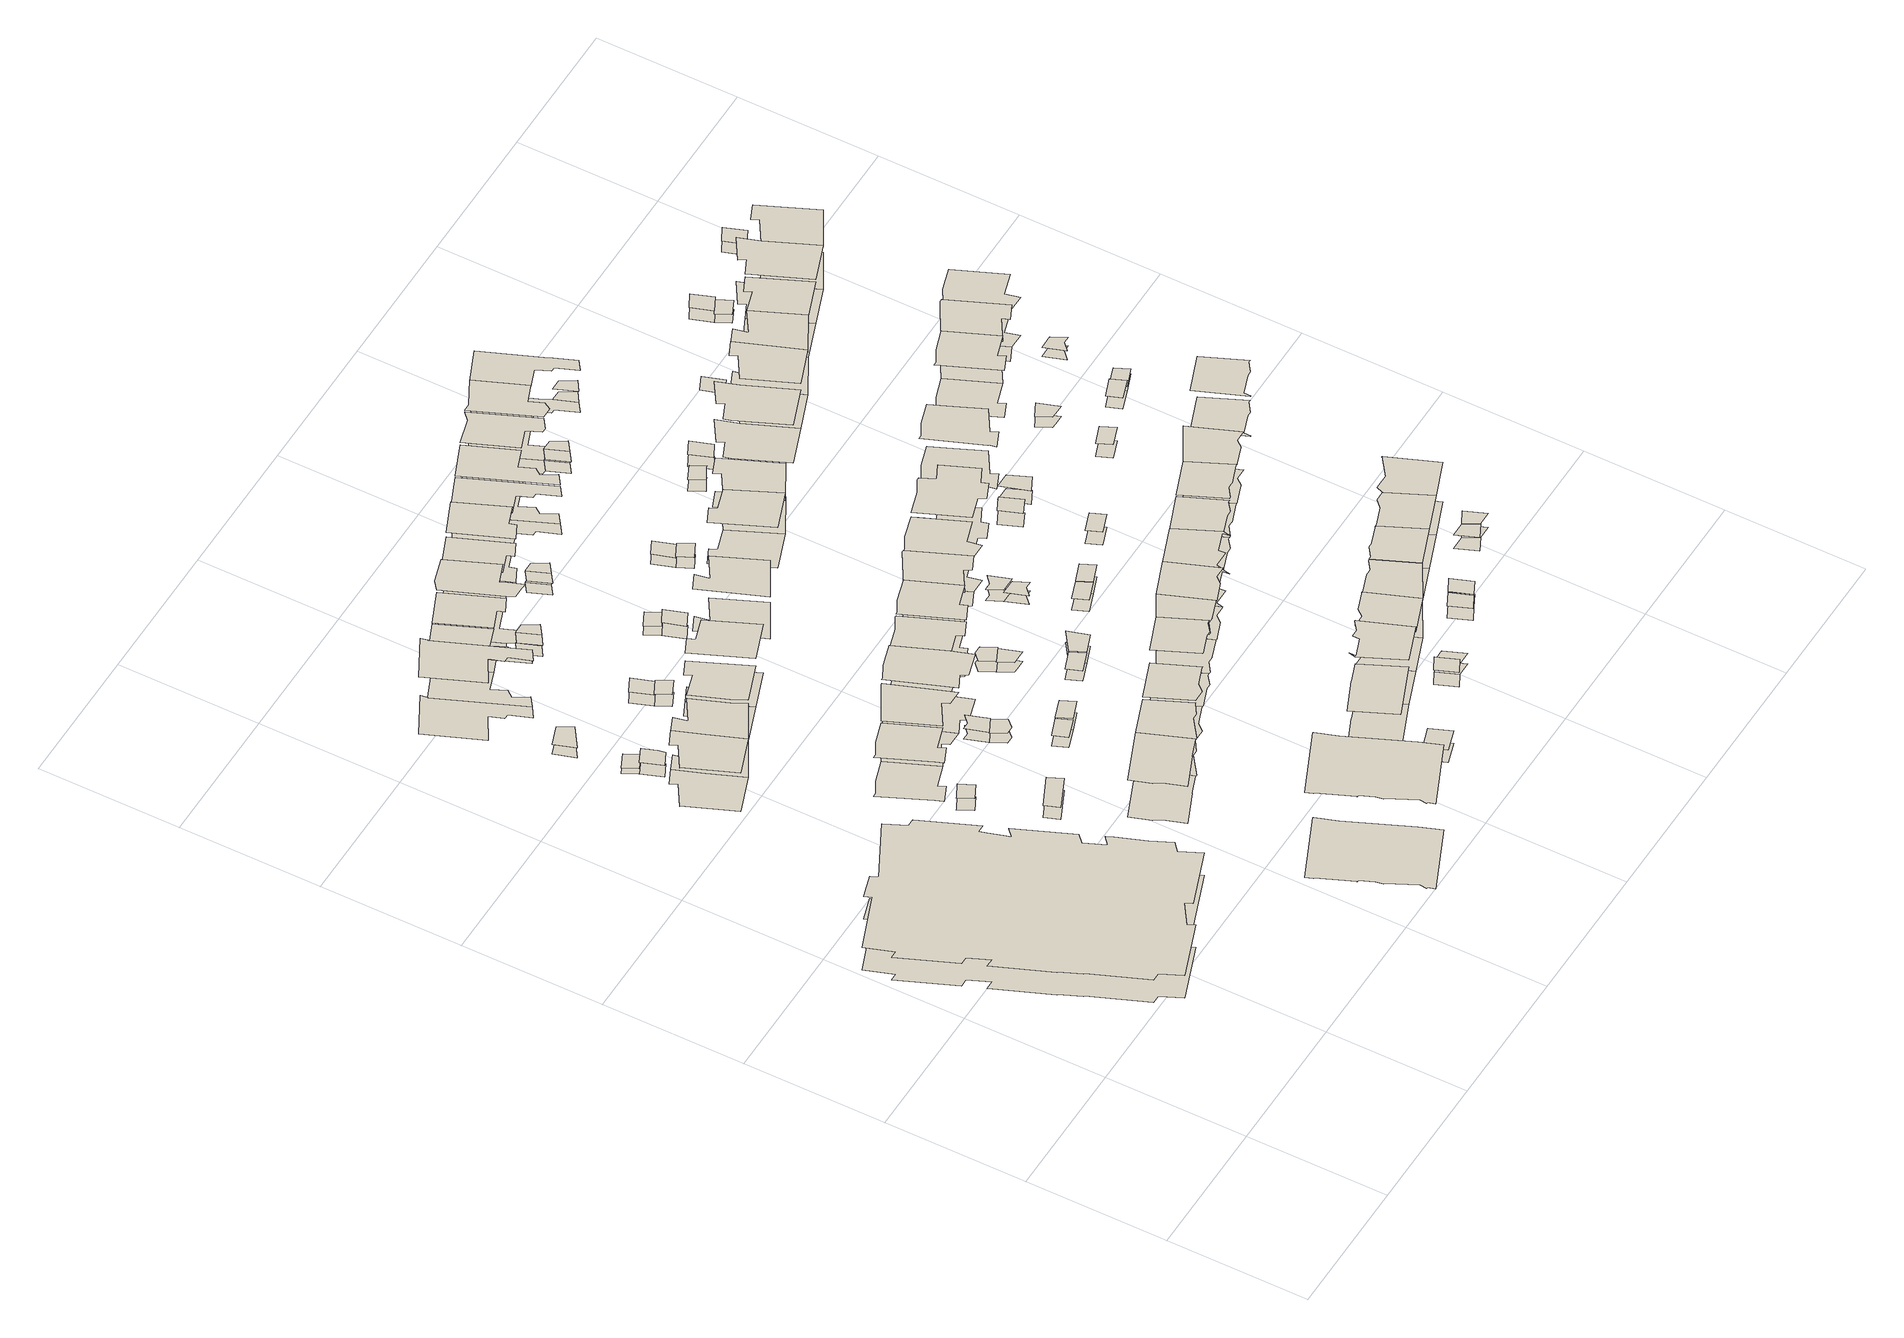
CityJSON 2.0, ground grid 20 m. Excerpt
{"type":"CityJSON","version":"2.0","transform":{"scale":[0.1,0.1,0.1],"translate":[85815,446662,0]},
"CityObjects":{
"building1":{"type":"Building","attributes":{"yearOfConstruction":"1978-01-01Z","measuredHeight":4.12,"storeysAboveGround":1},"geometry":[{"type":"MultiSurface","lod":"1.2","boundaries":[[[0,1,2,3,4,5,6,7,8,9,10,11,12,13,14,15,16,17,18,19,20,21,22,23,24,25,26,27,28,29,30,31,32,33,34,35,36,37,38,39]],[[40,41,42,43,44,45,46,47,48,49,50,51,52,53,54,55,56,57,58,59,60,61,62,63,64,65,66,67,68,69,70,71,72,73,74,75,76,77,78,79]]]}]},
"building2":{"type":"Building","attributes":{"yearOfConstruction":"1949-01-01Z","measuredHeight":7.07,"storeysAboveGround":2},"geometry":[{"type":"MultiSurface","lod":"1.2","boundaries":[[[80,81,82,83,84,85,86,87]],[[88,89,90,91,92,93,94,95]]]}]},
"building3":{"type":"Building","attributes":{"yearOfConstruction":"1949-01-01Z","measuredHeight":1.02,"storeysAboveGround":0},"geometry":[{"type":"MultiSurface","lod":"1.2","boundaries":[[[96,97,98,99]],[[100,101,102,103]]]}]},
"building4":{"type":"Building","attributes":{"yearOfConstruction":"1949-01-01Z","measuredHeight":2.06,"storeysAboveGround":0},"geometry":[{"type":"MultiSurface","lod":"1.2","boundaries":[[[104,105,106,97,96]],[[107,108,109,110,111]]]}]},
"building5":{"type":"Building","attributes":{"yearOfConstruction":"1948-01-01Z","measuredHeight":1.85,"storeysAboveGround":0},"geometry":[{"type":"MultiSurface","lod":"1.2","boundaries":[[[112,113,114,115]],[[116,117,118,119]]]}]},
"building6":{"type":"Building","attributes":{"yearOfConstruction":"1949-01-01Z","measuredHeight":2.15,"storeysAboveGround":0},"geometry":[{"type":"MultiSurface","lod":"1.2","boundaries":[[[120,121,122,123,124]],[[125,126,127,128,129]]]}]},
"building7":{"type":"Building","attributes":{"yearOfConstruction":"1948-01-01Z","measuredHeight":10.53,"storeysAboveGround":3},"geometry":[{"type":"MultiSurface","lod":"1.2","boundaries":[[[130,131,132,133,134,135,136,137,138,139]],[[140,141,142,143,144,145,146,147,148,149]]]}]},
"building8":{"type":"Building","attributes":{"yearOfConstruction":"1949-01-01Z","measuredHeight":6.87,"storeysAboveGround":2},"geometry":[{"type":"MultiSurface","lod":"1.2","boundaries":[[[85,84,150,151,152,153,154,86]],[[155,156,157,158,159,160,161,162]]]}]},
"building9":{"type":"Building","attributes":{"yearOfConstruction":"1949-01-01Z","measuredHeight":7.13,"storeysAboveGround":2},"geometry":[{"type":"MultiSurface","lod":"1.2","boundaries":[[[163,164,165,166,167,168,169,170,171]],[[172,173,174,175,176,177,178,179,180]]]}]},
"building10":{"type":"Building","attributes":{"yearOfConstruction":"1951-01-01Z","measuredHeight":2.21,"storeysAboveGround":0},"geometry":[{"type":"MultiSurface","lod":"1.2","boundaries":[[[181,182,183,184]],[[185,186,187,188]]]}]},
"building11":{"type":"Building","attributes":{"yearOfConstruction":"1954-01-01Z","measuredHeight":15.62,"storeysAboveGround":5},"geometry":[{"type":"MultiSurface","lod":"1.2","boundaries":[[[189,190,191,192,193,194,195,196,197,198,199,200,201,202,203,204,205,206,207,208,207]],[[209,210,211,212,213,214,215,216,217,218,219,220,221,222,223,224,225,226,227,228,227]]]}]},
"building12":{"type":"Building","attributes":{"yearOfConstruction":"1948-01-01Z","measuredHeight":8.03,"storeysAboveGround":2},"geometry":[{"type":"MultiSurface","lod":"1.2","boundaries":[[[229,130,139,138,230,231,232,233,234]],[[235,236,237,238,239,240,241,242,243]]]}]},
"building13":{"type":"Building","attributes":{"yearOfConstruction":"1951-01-01Z","measuredHeight":6.78,"storeysAboveGround":2},"geometry":[{"type":"MultiSurface","lod":"1.2","boundaries":[[[244,245,246,247,248,249,250,251,252,253]],[[254,255,256,257,258,259,260,261,262,263]]]}]},
"building14":{"type":"Building","attributes":{"yearOfConstruction":"1949-01-01Z","measuredHeight":7.5,"storeysAboveGround":2},"geometry":[{"type":"MultiSurface","lod":"1.2","boundaries":[[[151,150,264,265,266,267,152]],[[268,269,270,271,272,273,274]]]}]},
"building15":{"type":"Building","attributes":{"yearOfConstruction":"1949-01-01Z","measuredHeight":7.55,"storeysAboveGround":2},"geometry":[{"type":"MultiSurface","lod":"1.2","boundaries":[[[167,275,276,277,278,279,280,168]],[[281,282,283,284,285,286,287,288]]]}]},
"building16":{"type":"Building","attributes":{"yearOfConstruction":"1949-01-01Z","measuredHeight":1.97,"storeysAboveGround":0},"geometry":[{"type":"MultiSurface","lod":"1.2","boundaries":[[[289,290,291,292]],[[293,294,295,296]]]}]},
"building17":{"type":"Building","attributes":{"yearOfConstruction":"1949-01-01Z","measuredHeight":2.16,"storeysAboveGround":0},"geometry":[{"type":"MultiSurface","lod":"1.2","boundaries":[[[297,298,290,289]],[[299,300,301,302]]]}]},
"building18":{"type":"Building","attributes":{"yearOfConstruction":"1948-01-01Z","measuredHeight":8.18,"storeysAboveGround":2},"geometry":[{"type":"MultiSurface","lod":"1.2","boundaries":[[[234,303,304,305,306,229]],[[307,308,309,310,311,312]]]}]},
"building19":{"type":"Building","attributes":{"yearOfConstruction":"1949-01-01Z","measuredHeight":1.94,"storeysAboveGround":0},"geometry":[{"type":"MultiSurface","lod":"1.2","boundaries":[[[313,314,315,316,317]],[[318,319,320,321,322]]]}]},
"building20":{"type":"Building","attributes":{"yearOfConstruction":"1949-01-01Z","measuredHeight":1.82,"storeysAboveGround":0},"geometry":[{"type":"MultiSurface","lod":"1.2","boundaries":[[[323,324,325,314,313]],[[326,327,328,329,330]]]}]},
"building21":{"type":"Building","attributes":{"yearOfConstruction":"1949-01-01Z","measuredHeight":8.86,"storeysAboveGround":2},"geometry":[{"type":"MultiSurface","lod":"1.2","boundaries":[[[264,331,332,333,334,265]],[[335,336,337,338,339,340]]]}]},
"building22":{"type":"Building","attributes":{"yearOfConstruction":"1948-01-01Z","measuredHeight":2.05,"storeysAboveGround":0},"geometry":[{"type":"MultiSurface","lod":"1.2","boundaries":[[[341,342,343,344]],[[345,346,347,348]]]}]},
"building23":{"type":"Building","attributes":{"yearOfConstruction":"1951-01-01Z","measuredHeight":6.81,"storeysAboveGround":2},"geometry":[{"type":"MultiSurface","lod":"1.2","boundaries":[[[251,349,350,351,352,353,354,355,252]],[[261,356,357,358,359,360,361,362,262]]]}]},
"building24":{"type":"Building","attributes":{"yearOfConstruction":"1951-01-01Z","measuredHeight":1.93,"storeysAboveGround":0},"geometry":[{"type":"MultiSurface","lod":"1.2","boundaries":[[[363,364,365,366]],[[367,368,369,370]]]}]},
"building25":{"type":"Building","attributes":{"yearOfConstruction":"1949-01-01Z","measuredHeight":8.32,"storeysAboveGround":2},"geometry":[{"type":"MultiSurface","lod":"1.2","boundaries":[[[277,371,372,373,374,375,376,377,278]],[[378,379,380,381,382,383,384,385,386]]]}]},
"building26":{"type":"Building","attributes":{"yearOfConstruction":"1948-01-01Z","measuredHeight":2.05,"storeysAboveGround":0},"geometry":[{"type":"MultiSurface","lod":"1.2","boundaries":[[[387,388,343,342]],[[389,390,347,346]]]}]},
"building27":{"type":"Building","attributes":{"yearOfConstruction":"1948-01-01Z","measuredHeight":8.62,"storeysAboveGround":2},"geometry":[{"type":"MultiSurface","lod":"1.2","boundaries":[[[391,306,305,343,388,392,393,394,395,396,397]],[[398,399,400,401,402,403,404,405,406,407,408]]]}]},
"building28":{"type":"Building","attributes":{"yearOfConstruction":"1951-01-01Z","measuredHeight":2.13,"storeysAboveGround":0},"geometry":[{"type":"MultiSurface","lod":"1.2","boundaries":[[[409,410,365,364]],[[411,412,413,414]]]}]},
"building29":{"type":"Building","attributes":{"yearOfConstruction":"1951-01-01Z","measuredHeight":7.35,"storeysAboveGround":2},"geometry":[{"type":"MultiSurface","lod":"1.2","boundaries":[[[354,415,416,417,418,419,420,421,422,355]],[[423,424,425,426,427,428,429,430,431,432]]]}]},
"building30":{"type":"Building","attributes":{"yearOfConstruction":"1949-01-01Z","measuredHeight":7.49,"storeysAboveGround":2},"geometry":[{"type":"MultiSurface","lod":"1.2","boundaries":[[[374,433,434,435,436,437,438,375]],[[439,440,441,442,443,444,445,446]]]}]},
"building31":{"type":"Building","attributes":{"yearOfConstruction":"1949-01-01Z","measuredHeight":1.66,"storeysAboveGround":0},"geometry":[{"type":"MultiSurface","lod":"1.2","boundaries":[[[447,448,449,450]],[[451,452,453,454]]]}]},
"building32":{"type":"Building","attributes":{"yearOfConstruction":"1949-01-01Z","measuredHeight":2.25,"storeysAboveGround":0},"geometry":[{"type":"MultiSurface","lod":"1.2","boundaries":[[[455,456,448,447]],[[457,458,459,460]]]}]},
"building33":{"type":"Building","attributes":{"yearOfConstruction":"1948-01-01Z","measuredHeight":7.16,"storeysAboveGround":2},"geometry":[{"type":"MultiSurface","lod":"1.2","boundaries":[[[396,461,462,463,464,397]],[[465,466,467,468,469,470]]]}]},
"building34":{"type":"Building","attributes":{"yearOfConstruction":"1951-01-01Z","measuredHeight":2.28,"storeysAboveGround":0},"geometry":[{"type":"MultiSurface","lod":"1.2","boundaries":[[[471,472,473,474]],[[475,476,477,478]]]}]},
"building35":{"type":"Building","attributes":{"yearOfConstruction":"1949-01-01Z","measuredHeight":1.86,"storeysAboveGround":0},"geometry":[{"type":"MultiSurface","lod":"1.2","boundaries":[[[479,480,481,482,483]],[[484,485,486,487,488]]]}]},
"building36":{"type":"Building","attributes":{"yearOfConstruction":"1948-01-01Z","measuredHeight":2.08,"storeysAboveGround":0},"geometry":[{"type":"MultiSurface","lod":"1.2","boundaries":[[[489,490,491,492]],[[493,494,495,496]]]}]},
"building37":{"type":"Building","attributes":{"yearOfConstruction":"1949-01-01Z","measuredHeight":1.79,"storeysAboveGround":0},"geometry":[{"type":"MultiSurface","lod":"1.2","boundaries":[[[497,498,499,480,479]],[[500,501,502,503,504]]]}]},
"building38":{"type":"Building","attributes":{"yearOfConstruction":"1949-01-01Z","measuredHeight":7.69,"storeysAboveGround":2},"geometry":[{"type":"MultiSurface","lod":"1.2","boundaries":[[[505,506,507,508,509,510]],[[511,512,513,514,515,516]]]}]},
"building39":{"type":"Building","attributes":{"yearOfConstruction":"1951-01-01Z","measuredHeight":6.93,"storeysAboveGround":2},"geometry":[{"type":"MultiSurface","lod":"1.2","boundaries":[[[517,518,519,520,521,522,517,523]],[[524,525,526,527,528,529,524,530]]]}]},
"building40":{"type":"Building","attributes":{"yearOfConstruction":"1951-01-01Z","measuredHeight":1.88,"storeysAboveGround":0},"geometry":[{"type":"MultiSurface","lod":"1.2","boundaries":[[[531,532,533,534]],[[535,536,537,538]]]}]},
"building41":{"type":"Building","attributes":{"yearOfConstruction":"1951-01-01Z","measuredHeight":9.7,"storeysAboveGround":3},"geometry":[{"type":"MultiSurface","lod":"1.2","boundaries":[[[421,539,540,541,542,543,544,545,422]],[[546,547,548,549,550,551,552,553,554]]]}]},
"building42":{"type":"Building","attributes":{"yearOfConstruction":"1948-01-01Z","measuredHeight":2.06,"storeysAboveGround":0},"geometry":[{"type":"MultiSurface","lod":"1.2","boundaries":[[[490,555,556,491]],[[494,557,558,495]]]}]},
"building43":{"type":"Building","attributes":{"yearOfConstruction":"1949-01-01Z","measuredHeight":7.88,"storeysAboveGround":2},"geometry":[{"type":"MultiSurface","lod":"1.2","boundaries":[[[559,560,561,562,436,435,563,564]],[[565,566,567,568,569,570,571,572]]]}]},
"building44":{"type":"Building","attributes":{"yearOfConstruction":"1948-01-01Z","measuredHeight":7.99,"storeysAboveGround":2},"geometry":[{"type":"MultiSurface","lod":"1.2","boundaries":[[[573,464,463,574,575,576]],[[577,578,579,580,581,582]]]}]},
"building45":{"type":"Building","attributes":{"yearOfConstruction":"1951-01-01Z","measuredHeight":2.07,"storeysAboveGround":0},"geometry":[{"type":"MultiSurface","lod":"1.2","boundaries":[[[532,583,584,533]],[[585,586,587,588]]]}]},
"building46":{"type":"Building","attributes":{"yearOfConstruction":"1951-01-01Z","measuredHeight":7.19,"storeysAboveGround":2},"geometry":[{"type":"MultiSurface","lod":"1.2","boundaries":[[[544,589,590,591,592,593,594,595,596,545]],[[597,598,599,600,601,602,603,604,605,606]]]}]},
"building47":{"type":"Building","attributes":{"yearOfConstruction":"1951-01-01Z","measuredHeight":8.19,"storeysAboveGround":2},"geometry":[{"type":"MultiSurface","lod":"1.2","boundaries":[[[522,607,608,609,610,611,612,613,614,517]],[[615,616,617,618,619,620,621,622,623,624]]]}]},
"building48":{"type":"Building","attributes":{"yearOfConstruction":"1948-01-01Z","measuredHeight":6.92,"storeysAboveGround":2},"geometry":[{"type":"MultiSurface","lod":"1.2","boundaries":[[[576,625,626,627,628,629,630,573]],[[631,632,633,634,635,636,637,638]]]}]},
"building49":{"type":"Building","attributes":{"yearOfConstruction":"1949-01-01Z","measuredHeight":6.61,"storeysAboveGround":2},"geometry":[{"type":"MultiSurface","lod":"1.2","boundaries":[[[559,639,640,641,642,643,644,560]],[[645,646,647,648,649,650,651,652]]]}]},
"building50":{"type":"Building","attributes":{"yearOfConstruction":"1949-01-01Z","measuredHeight":1.8,"storeysAboveGround":0},"geometry":[{"type":"MultiSurface","lod":"1.2","boundaries":[[[653,654,655,656]],[[657,658,659,660]]]}]},
"building51":{"type":"Building","attributes":{"yearOfConstruction":"1949-01-01Z","measuredHeight":1.96,"storeysAboveGround":0},"geometry":[{"type":"MultiSurface","lod":"1.2","boundaries":[[[661,662,654,653]],[[663,664,665,666]]]}]},
"building52":{"type":"Building","attributes":{"yearOfConstruction":"1951-01-01Z","measuredHeight":2.66,"storeysAboveGround":0},"geometry":[{"type":"MultiSurface","lod":"1.2","boundaries":[[[667,668,669,670]],[[671,672,673,674]]]}]},
"building53":{"type":"Building","attributes":{"yearOfConstruction":"1949-01-01Z","measuredHeight":2.06,"storeysAboveGround":0},"geometry":[{"type":"MultiSurface","lod":"1.2","boundaries":[[[675,676,677,678,679]],[[680,681,682,683,684]]]}]},
"building54":{"type":"Building","attributes":{"yearOfConstruction":"1949-01-01Z","measuredHeight":1.65,"storeysAboveGround":0},"geometry":[{"type":"MultiSurface","lod":"1.2","boundaries":[[[685,686,687,676,675]],[[688,689,690,691,692]]]}]},
"building55":{"type":"Building","attributes":{"yearOfConstruction":"1948-01-01Z","measuredHeight":7.16,"storeysAboveGround":2},"geometry":[{"type":"MultiSurface","lod":"1.2","boundaries":[[[629,693,694,695,696,697,698,630]],[[699,700,701,702,703,704,705,706]]]}]},
"building56":{"type":"Building","attributes":{"yearOfConstruction":"1949-01-01Z","measuredHeight":7.49,"storeysAboveGround":2},"geometry":[{"type":"MultiSurface","lod":"1.2","boundaries":[[[707,708,709,710,711,712]],[[713,714,715,716,717,718]]]}]},
"building57":{"type":"Building","attributes":{"yearOfConstruction":"1951-01-01Z","measuredHeight":1.9,"storeysAboveGround":0},"geometry":[{"type":"MultiSurface","lod":"1.2","boundaries":[[[719,720,669,668]],[[721,722,723,724]]]}]},
"building58":{"type":"Building","attributes":{"yearOfConstruction":"1951-01-01Z","measuredHeight":7.07,"storeysAboveGround":2},"geometry":[{"type":"MultiSurface","lod":"1.2","boundaries":[[[595,725,726,727,728,729,730,731,596]],[[732,733,734,735,736,737,738,739,740]]]}]},
"building59":{"type":"Building","attributes":{"yearOfConstruction":"1951-01-01Z","measuredHeight":2.13,"storeysAboveGround":0},"geometry":[{"type":"MultiSurface","lod":"1.2","boundaries":[[[741,742,743,744]],[[745,746,747,748]]]}]},
"building60":{"type":"Building","attributes":{"yearOfConstruction":"1951-01-01Z","measuredHeight":7.31,"storeysAboveGround":2},"geometry":[{"type":"MultiSurface","lod":"1.2","boundaries":[[[607,749,750,751,750,752,753,754,608]],[[755,756,757,758,757,759,760,761,762]]]}]},
"building61":{"type":"Building","attributes":{"yearOfConstruction":"1949-01-01Z","measuredHeight":6.52,"storeysAboveGround":2},"geometry":[{"type":"MultiSurface","lod":"1.2","boundaries":[[[763,764,765,766,642,641,767,768]],[[769,770,771,772,773,774,775,776]]]}]},
"building62":{"type":"Building","attributes":{"yearOfConstruction":"1951-01-01Z","measuredHeight":2.22,"storeysAboveGround":0},"geometry":[{"type":"MultiSurface","lod":"1.2","boundaries":[[[777,778,743,742]],[[779,780,781,782]]]}]},
"building63":{"type":"Building","attributes":{"yearOfConstruction":"1948-01-01Z","measuredHeight":7.71,"storeysAboveGround":2},"geometry":[{"type":"MultiSurface","lod":"1.2","boundaries":[[[783,698,697,784,785,786,787,788,789]],[[790,791,792,793,794,795,796,797,798]]]}]},
"building64":{"type":"Building","attributes":{"yearOfConstruction":"1949-01-01Z","measuredHeight":6.18,"storeysAboveGround":2},"geometry":[{"type":"MultiSurface","lod":"1.2","boundaries":[[[799,800,801,802,709,708]],[[803,804,805,806,807,808]]]}]},
"building65":{"type":"Building","attributes":{"yearOfConstruction":"1951-01-01Z","measuredHeight":7,"storeysAboveGround":2},"geometry":[{"type":"MultiSurface","lod":"1.2","boundaries":[[[809,810,811,812,731,730,813,814,815,816]],[[817,818,819,820,821,822,823,824,825,826]]]}]},
"building66":{"type":"Building","attributes":{"yearOfConstruction":"1951-01-01Z","measuredHeight":7.14,"storeysAboveGround":2},"geometry":[{"type":"MultiSurface","lod":"1.2","boundaries":[[[827,750,749,828,829,830,831,832]],[[833,834,835,836,837,838,839,840]]]}]},
"building67":{"type":"Building","attributes":{"yearOfConstruction":"1948-01-01Z","measuredHeight":2.08,"storeysAboveGround":0},"geometry":[{"type":"MultiSurface","lod":"1.2","boundaries":[[[841,842,788,787]],[[843,844,845,846]]]}]},
"building68":{"type":"Building","attributes":{"yearOfConstruction":"1949-01-01Z","measuredHeight":7.3,"storeysAboveGround":2},"geometry":[{"type":"MultiSurface","lod":"1.2","boundaries":[[[847,848,849,850,851,764,763,852,853,854,855,856]],[[857,858,859,860,861,862,863,864,865,866,867,868]]]}]},
"building69":{"type":"Building","attributes":{"yearOfConstruction":"1951-01-01Z","measuredHeight":2.21,"storeysAboveGround":0},"geometry":[{"type":"MultiSurface","lod":"1.2","boundaries":[[[869,870,871,872]],[[873,874,875,876]]]}]},
"building70":{"type":"Building","attributes":{"yearOfConstruction":"1949-01-01Z","measuredHeight":2.17,"storeysAboveGround":0},"geometry":[{"type":"MultiSurface","lod":"1.2","boundaries":[[[877,878,879,880,881]],[[882,883,884,885,886]]]}]},
"building71":{"type":"Building","attributes":{"yearOfConstruction":"1948-01-01Z","measuredHeight":2.08,"storeysAboveGround":0},"geometry":[{"type":"MultiSurface","lod":"1.2","boundaries":[[[842,887,888,788]],[[844,889,890,845]]]}]},
"building72":{"type":"Building","attributes":{"yearOfConstruction":"1948-01-01Z","measuredHeight":8.04,"storeysAboveGround":2},"geometry":[{"type":"MultiSurface","lod":"1.2","boundaries":[[[891,789,788,888,892,893,894,895]],[[896,897,898,899,900,901,902,903]]]}]},
"building73":{"type":"Building","attributes":{"yearOfConstruction":"1951-01-01Z","measuredHeight":2.36,"storeysAboveGround":0},"geometry":[{"type":"MultiSurface","lod":"1.2","boundaries":[[[870,904,905,871]],[[906,907,908,909]]]}]},
"building74":{"type":"Building","attributes":{"yearOfConstruction":"1951-01-01Z","measuredHeight":2.41,"storeysAboveGround":0},"geometry":[{"type":"MultiSurface","lod":"1.2","boundaries":[[[910,911,912,913]],[[914,915,916,917]]]}]},
"building75":{"type":"Building","attributes":{"yearOfConstruction":"1951-01-01Z","measuredHeight":6.82,"storeysAboveGround":2},"geometry":[{"type":"MultiSurface","lod":"1.2","boundaries":[[[811,918,811,919,920,921,922,923,812]],[[924,925,924,926,927,928,929,930,931]]]}]},
"building76":{"type":"Building","attributes":{"yearOfConstruction":"1949-01-01Z","measuredHeight":2.5,"storeysAboveGround":0},"geometry":[{"type":"MultiSurface","lod":"1.2","boundaries":[[[932,933,934,935,936]],[[937,938,939,940,941]]]}]},
"building77":{"type":"Building","attributes":{"yearOfConstruction":"1951-01-01Z","measuredHeight":7.18,"storeysAboveGround":2},"geometry":[{"type":"MultiSurface","lod":"1.2","boundaries":[[[828,942,943,944,943,945,946,947,948,829]],[[949,950,951,952,951,953,954,955,956,957]]]}]},
"building78":{"type":"Building","attributes":{"yearOfConstruction":"1949-01-01Z","measuredHeight":2.18,"storeysAboveGround":0},"geometry":[{"type":"MultiSurface","lod":"1.2","boundaries":[[[958,959,960,961]],[[962,963,964,965]]]}]},
"building79":{"type":"Building","attributes":{"yearOfConstruction":"1949-01-01Z","measuredHeight":2.46,"storeysAboveGround":0},"geometry":[{"type":"MultiSurface","lod":"1.2","boundaries":[[[966,967,968,969,970]],[[971,972,973,974,975]]]}]},
"building80":{"type":"Building","attributes":{"yearOfConstruction":"1948-01-01Z","measuredHeight":7.65,"storeysAboveGround":2},"geometry":[{"type":"MultiSurface","lod":"1.2","boundaries":[[[894,976,977,978,979,980,981,982,983,895]],[[984,985,986,987,988,989,990,991,992,993]]]}]},
"building81":{"type":"Building","attributes":{"yearOfConstruction":"1951-01-01Z","measuredHeight":7.1,"storeysAboveGround":2},"geometry":[{"type":"MultiSurface","lod":"1.2","boundaries":[[[922,994,995,996,997,998,999,1000,1001,923]],[[1002,1003,1004,1005,1006,1007,1008,1009,1010,1011]]]}]},
"building82":{"type":"Building","attributes":{"yearOfConstruction":"1951-01-01Z","measuredHeight":7.15,"storeysAboveGround":2},"geometry":[{"type":"MultiSurface","lod":"1.2","boundaries":[[[1012,1013,943,942,1014,1015,1016,1017,1018]],[[1019,1020,951,950,1021,1022,1023,1024,1025]]]}]},
"building83":{"type":"Building","attributes":{"yearOfConstruction":"1949-01-01Z","measuredHeight":7.03,"storeysAboveGround":2},"geometry":[{"type":"MultiSurface","lod":"1.2","boundaries":[[[1026,1027,1028,1029,1030,1031,1032,1033,1034]],[[1035,1036,1037,1038,1039,1040,1041,1042,1043]]]}]},
"building84":{"type":"Building","attributes":{"yearOfConstruction":"1949-01-01Z","measuredHeight":7.68,"storeysAboveGround":2},"geometry":[{"type":"MultiSurface","lod":"1.2","boundaries":[[[1044,1045,1046,1047,1048,1049,1050,1051,1052,1053,1054]],[[1055,1056,1057,1058,1059,1060,1061,1062,1063,1064,1065]]]}]},
"building85":{"type":"Building","attributes":{"yearOfConstruction":"1948-01-01Z","measuredHeight":2.01,"storeysAboveGround":0},"geometry":[{"type":"MultiSurface","lod":"1.2","boundaries":[[[980,1066,1067,981]],[[1068,1069,1070,1071]]]}]},
"building86":{"type":"Building","attributes":{"yearOfConstruction":"1951-01-01Z","measuredHeight":2.48,"storeysAboveGround":0},"geometry":[{"type":"MultiSurface","lod":"1.2","boundaries":[[[1072,1073,1074,1075]],[[1076,1077,1078,1079]]]}]},
"building87":{"type":"Building","attributes":{"yearOfConstruction":"1951-01-01Z","measuredHeight":2.59,"storeysAboveGround":0},"geometry":[{"type":"MultiSurface","lod":"1.2","boundaries":[[[1080,1081,1074,1073]],[[1082,1083,1084,1085]]]}]},
"building88":{"type":"Building","attributes":{"yearOfConstruction":"1951-01-01Z","measuredHeight":7.01,"storeysAboveGround":2},"geometry":[{"type":"MultiSurface","lod":"1.2","boundaries":[[[1000,1086,1000,1087,1088,1089,1090,1091,1092,1001]],[[1093,1094,1093,1095,1096,1097,1098,1099,1100,1101]]]}]},
"building89":{"type":"Building","attributes":{"yearOfConstruction":"1951-01-01Z","measuredHeight":7.22,"storeysAboveGround":2},"geometry":[{"type":"MultiSurface","lod":"1.2","boundaries":[[[1102,1103,1104,1105,1015,1014,1106,1107,1108,1107]],[[1109,1110,1111,1112,1022,1021,1113,1114,1115,1114]]]}]},
"building90":{"type":"Building","attributes":{"yearOfConstruction":"1949-01-01Z","measuredHeight":8.18,"storeysAboveGround":2},"geometry":[{"type":"MultiSurface","lod":"1.2","boundaries":[[[1033,1116,1117,1118,1119,1034]],[[1120,1121,1122,1123,1124,1125]]]}]},
"building91":{"type":"Building","attributes":{"yearOfConstruction":"1949-01-01Z","measuredHeight":0.037,"storeysAboveGround":0},"geometry":[{"type":"MultiSurface","lod":"1.2","boundaries":[[[1126,1127,1128,1129]]]}]},
"building92":{"type":"Building","attributes":{"yearOfConstruction":"1951-01-01Z","measuredHeight":2.42,"storeysAboveGround":0},"geometry":[{"type":"MultiSurface","lod":"1.2","boundaries":[[[1130,1131,1132,1133]],[[1134,1135,1136,1137]]]}]},
"building93":{"type":"Building","attributes":{"yearOfConstruction":"1949-01-01Z","measuredHeight":1.95,"storeysAboveGround":0},"geometry":[{"type":"MultiSurface","lod":"1.2","boundaries":[[[1138,1139,1140,1141,1142]],[[1143,1144,1145,1146,1147]]]}]},
"building94":{"type":"Building","attributes":{"yearOfConstruction":"1949-01-01Z","measuredHeight":7.8,"storeysAboveGround":2},"geometry":[{"type":"MultiSurface","lod":"1.2","boundaries":[[[1116,1148,1149,1150,1151,1117]],[[1152,1153,1154,1155,1156,1157]]]}]},
"building95":{"type":"Building","attributes":{"yearOfConstruction":"1949-01-01Z","measuredHeight":8.7,"storeysAboveGround":2},"geometry":[{"type":"MultiSurface","lod":"1.2","boundaries":[[[1158,1159,1160,1161,1162,1163,1164,1165,1166]],[[1167,1168,1169,1170,1171,1172,1173,1174,1175]]]}]},
"building96":{"type":"Building","attributes":{"yearOfConstruction":"1951-01-01Z","measuredHeight":2.04,"storeysAboveGround":0},"geometry":[{"type":"MultiSurface","lod":"1.2","boundaries":[[[1176,1177,1178,1179]],[[1180,1181,1182,1183]]]}]},
"building97":{"type":"Building","attributes":{"yearOfConstruction":"1951-01-01Z","measuredHeight":7.37,"storeysAboveGround":2},"geometry":[{"type":"MultiSurface","lod":"1.2","boundaries":[[[1184,1185,1186,1187,1188,1189,1190,1191,1192]],[[1193,1194,1195,1196,1197,1198,1199,1200,1201]]]}]},
"building98":{"type":"Building","attributes":{"yearOfConstruction":"1949-01-01Z","measuredHeight":7.56,"storeysAboveGround":2},"geometry":[{"type":"MultiSurface","lod":"1.2","boundaries":[[[1149,1148,1202,1203,1204,1205]],[[1206,1207,1208,1209,1210,1211]]]}]},
"building99":{"type":"Building","attributes":{"yearOfConstruction":"1949-01-01Z","measuredHeight":7.69,"storeysAboveGround":2},"geometry":[{"type":"MultiSurface","lod":"1.2","boundaries":[[[1158,1212,1213,1214,1215,1216,1217,1159]],[[1218,1219,1220,1221,1222,1223,1224,1225]]]}]},
"building100":{"type":"Building","attributes":{"yearOfConstruction":"1949-01-01Z","measuredHeight":2.11,"storeysAboveGround":0},"geometry":[{"type":"MultiSurface","lod":"1.2","boundaries":[[[1226,1227,1228,1229,1230]],[[1231,1232,1233,1234,1235]]]}]},
"building101":{"type":"Building","attributes":{"yearOfConstruction":"1949-01-01Z","measuredHeight":1.59,"storeysAboveGround":0},"geometry":[{"type":"MultiSurface","lod":"1.2","boundaries":[[[1236,1237,1238,1228,1226]],[[1239,1240,1241,1242,1243]]]}]},
"building102":{"type":"Building","attributes":{"yearOfConstruction":"1951-01-01Z","measuredHeight":0.906,"storeysAboveGround":0},"geometry":[{"type":"MultiSurface","lod":"1.2","boundaries":[[[1244,1245,1178,1177]],[[1246,1247,1248,1249]]]}]},
"building103":{"type":"Building","attributes":{"yearOfConstruction":"1949-01-01Z","measuredHeight":1.56,"storeysAboveGround":0},"geometry":[{"type":"MultiSurface","lod":"1.2","boundaries":[[[1250,1251,1252,1253,1254]],[[1255,1256,1257,1258,1259]]]}]},
"building104":{"type":"Building","attributes":{"yearOfConstruction":"1949-01-01Z","measuredHeight":8.15,"storeysAboveGround":2},"geometry":[{"type":"MultiSurface","lod":"1.2","boundaries":[[[1260,1261,1262,1203,1202,1263,1264]],[[1265,1266,1267,1268,1269,1270,1271]]]}]},
"building105":{"type":"Building","attributes":{"yearOfConstruction":"1949-01-01Z","measuredHeight":7.01,"storeysAboveGround":2},"geometry":[{"type":"MultiSurface","lod":"1.2","boundaries":[[[1272,1273,1274,1275,1215,1214,1276,1277]],[[1278,1279,1280,1281,1282,1283,1284,1285]]]}]},
"building106":{"type":"Building","attributes":{"yearOfConstruction":"1949-01-01Z","measuredHeight":7.8,"storeysAboveGround":2},"geometry":[{"type":"MultiSurface","lod":"1.2","boundaries":[[[1264,1263,1286,1287,1288,1289]],[[1290,1291,1292,1293,1294,1295]]]}]},
"building107":{"type":"Building","attributes":{"yearOfConstruction":"1949-01-01Z","measuredHeight":2.01,"storeysAboveGround":0},"geometry":[{"type":"MultiSurface","lod":"1.2","boundaries":[[[1296,1297,1298,1299]],[[1300,1301,1302,1303]]]}]}
},
"vertices":[
[46,430,0],[57,430,0],[70,400,0],[58,400,0],[91,320,0],[92,320,0],[105,290,0],[106,290,0],[139,210,0],[150,210,0],[164,180,0],[244,210,0],[239,220,0],[269,240,0],[274,230,0],[354,260,0],[340,290,0],[351,300,0],[337,330,0],[322,370,0],[318,380,0],[307,370,0],[294,400,0],[305,410,0],[271,490,0],[260,480,0],[257,490,0],[251,510,0],[248,520,0],[259,520,0],[225,600,0],[214,600,0],[200,630,0],[121,590,0],[117,600,0],[84,590,0],[88,580,0],[9,550,0],[23,510,0],[12,510,0],[46,430,41],[57,430,41],[70,400,41],[58,400,41],[91,320,41],[92,320,41],[105,290,41],[106,290,41],[139,210,41],[150,210,41],[164,180,41],[244,210,41],[239,220,41],[269,240,41],[274,230,41],[354,260,41],[340,290,41],[351,300,41],[337,330,41],[322,370,41],[318,380,41],[307,370,41],[294,400,41],[305,410,41],[271,490,41],[260,480,41],[257,490,41],[251,510,41],[248,520,41],[259,520,41],[225,600,41],[214,600,41],[200,630,41],[121,590,41],[117,600,41],[84,590,41],[88,580,41],[9,550,41],[23,510,41],[12,510,41],
[167,900,0],[135,880,0],[136,880,0],[165,810,0],[219,830,0],[199,880,0],[184,920,0],[162,910,0],[167,900,71],[135,880,71],[136,880,71],[165,810,71],[219,830,71],[199,880,71],[184,920,71],[162,910,71],
[158,950,0],[179,960,0],[169,980,0],[148,970,0],[158,950,10],[179,960,10],[169,980,10],[148,970,10],
[169,920,0],[189,930,0],[187,940,0],[169,920,21],[189,930,21],[187,940,21],[179,960,21],[158,950,21],
[144,1030,0],[173,1050,0],[162,1070,0],[134,1060,0],[144,1030,18],[173,1050,18],[162,1070,18],[134,1060,18],
[309,560,0],[329,570,0],[319,590,0],[299,580,0],[298,580,0],[309,560,22],[329,570,22],[319,590,22],[299,580,22],[298,580,22],
[141,1240,0],[139,1250,0],[82,1220,0],[115,1140,0],[150,1160,0],[157,1140,0],[164,1140,0],[175,1110,0],[190,1120,0],[140,1240,0],[141,1240,105],[139,1250,105],[82,1220,105],[115,1140,105],[150,1160,105],[157,1140,105],[164,1140,105],[175,1110,105],[190,1120,105],[140,1240,105],
[272,860,0],[262,880,0],[242,930,0],[210,910,0],[206,930,0],[199,880,69],[219,830,69],[272,860,69],[262,880,69],[242,930,69],[210,910,69],[206,930,69],[184,920,69],
[299,610,0],[303,600,0],[326,610,0],[321,620,0],[353,630,0],[323,700,0],[291,690,0],[273,680,0],[268,680,0],[299,610,71],[303,600,71],[326,610,71],[321,620,71],[353,630,71],[323,700,71],[291,690,71],[273,680,71],[268,680,71],
[348,460,0],[392,480,0],[383,500,0],[340,480,0],[348,460,22],[392,480,22],[383,500,22],[340,480,22],
[450,60,0],[451,60,0],[471,20,0],[470,10,0],[472,10,0],[475,0,0],[565,40,0],[554,70,0],[514,160,0],[504,190,0],[503,190,0],[412,150,0],[416,140,0],[417,140,0],[438,90,0],[437,90,0],[439,90,0],[440,90,0],[448,70,0],[449,70,0],[450,60,156],[451,60,156],[471,20,156],[470,10,156],[472,10,156],[475,0,156],[565,40,156],[554,70,156],[514,160,156],[504,190,156],[503,190,156],[412,150,156],[416,140,156],[417,140,156],[438,90,156],[437,90,156],[439,90,156],[440,90,156],[448,70,156],[449,70,156],
[187,1260,0],[204,1130,0],[192,1150,0],[199,1160,0],[190,1180,0],[217,1190,0],[187,1260,80],[141,1240,80],[140,1240,80],[190,1120,80],[204,1130,80],[192,1150,80],[199,1160,80],[190,1180,80],[217,1190,80],
[402,360,0],[409,350,0],[419,320,0],[465,340,0],[464,340,0],[491,350,0],[492,350,0],[493,350,0],[466,420,0],[392,390,0],[402,360,68],[409,350,68],[419,320,68],[465,340,68],[464,340,68],[491,350,68],[492,350,68],[493,350,68],[466,420,68],[392,390,68],
[326,880,0],[291,960,0],[269,950,0],[274,940,0],[262,880,75],[272,860,75],[326,880,75],[291,960,75],[269,950,75],[274,940,75],[242,930,75],
[385,650,0],[390,640,0],[411,640,0],[377,730,0],[375,730,0],[358,720,0],[353,630,75],[385,650,75],[390,640,75],[411,640,75],[377,730,75],[375,730,75],[358,720,75],[323,700,75],
[266,990,0],[286,1000,0],[276,1030,0],[255,1020,0],[266,990,20],[286,1000,20],[276,1030,20],[255,1020,20],
[276,970,0],[297,980,0],[276,970,22],[297,980,22],[286,1000,22],[266,990,22],
[243,1200,0],[247,1190,0],[267,1200,0],[234,1280,0],[217,1190,82],[243,1200,82],[247,1190,82],[267,1200,82],[234,1280,82],[187,1260,82],
[416,600,0],[437,610,0],[426,640,0],[416,630,0],[406,630,0],[416,600,19],[437,610,19],[426,640,19],[416,630,19],[406,630,19],
[427,580,0],[437,580,0],[447,590,0],[427,580,18],[437,580,18],[447,590,18],[437,610,18],[416,600,18],
[380,900,0],[349,970,0],[317,960,0],[313,970,0],[326,880,89],[380,900,89],[349,970,89],[317,960,89],[313,970,89],[291,960,89],
[270,1150,0],[285,1160,0],[273,1190,0],[258,1180,0],[270,1150,20],[285,1160,20],[273,1190,20],[258,1180,20],
[495,350,0],[494,350,0],[521,370,0],[529,370,0],[544,380,0],[545,380,0],[518,440,0],[495,350,68],[494,350,68],[521,370,68],[529,370,68],[544,380,68],[545,380,68],[518,440,68],
[457,510,0],[485,520,0],[476,540,0],[449,530,0],[457,510,19],[485,520,19],[476,540,19],[449,530,19],
[431,650,0],[436,640,0],[470,650,0],[460,680,0],[431,750,0],[398,740,0],[379,730,0],[411,640,83],[431,650,83],[436,640,83],[470,650,83],[460,680,83],[431,750,83],[398,740,83],[379,730,83],[377,730,83],
[299,1170,0],[287,1190,0],[299,1170,20],[287,1190,20],
[246,1290,0],[289,1190,0],[296,1190,0],[288,1210,0],[284,1220,0],[311,1230,0],[281,1300,0],[246,1290,86],[234,1280,86],[267,1200,86],[273,1190,86],[287,1190,86],[289,1190,86],[296,1190,86],[288,1210,86],[284,1220,86],[311,1230,86],[281,1300,86],
[512,530,0],[503,550,0],[512,530,21],[503,550,21],[476,540,21],[485,520,21],
[548,380,0],[562,380,0],[570,390,0],[569,390,0],[596,400,0],[597,400,0],[598,400,0],[571,460,0],[545,380,73],[548,380,73],[562,380,73],[570,390,73],[569,390,73],[596,400,73],[597,400,73],[598,400,73],[571,460,73],[518,440,73],
[492,690,0],[497,680,0],[518,690,0],[484,770,0],[482,770,0],[464,760,0],[460,680,75],[492,690,75],[497,680,75],[518,690,75],[484,770,75],[482,770,75],[464,760,75],[431,750,75],
[373,1040,0],[393,1050,0],[383,1070,0],[362,1060,0],[373,1040,17],[393,1050,17],[383,1070,17],[362,1060,17],
[383,1010,0],[403,1020,0],[383,1010,23],[403,1020,23],[393,1050,23],[373,1040,23],
[338,1240,0],[341,1230,0],[361,1240,0],[328,1320,0],[311,1230,72],[338,1240,72],[341,1230,72],[361,1240,72],[328,1320,72],[281,1300,72],
[666,90,0],[697,100,0],[685,130,0],[654,120,0],[666,90,23],[697,100,23],[685,130,23],[654,120,23],
[523,650,0],[544,660,0],[534,680,0],[523,680,0],[513,670,0],[523,650,19],[544,660,19],[534,680,19],[523,680,19],[513,670,19],
[365,1190,0],[379,1200,0],[367,1230,0],[353,1220,0],[365,1190,21],[379,1200,21],[367,1230,21],[353,1220,21],
[534,630,0],[544,630,0],[554,630,0],[534,630,18],[544,630,18],[554,630,18],[544,660,18],[523,650,18],
[434,920,0],[487,950,0],[456,1020,0],[424,1000,0],[420,1020,0],[398,1010,0],[434,920,77],[487,950,77],[456,1020,77],[424,1000,77],[420,1020,77],[398,1010,77],
[698,240,0],[671,230,0],[670,230,0],[625,210,0],[652,150,0],[726,180,0],[697,240,0],[698,240,69],[671,230,69],[670,230,69],[625,210,69],[652,150,69],[726,180,69],[697,240,69],
[562,550,0],[590,560,0],[581,580,0],[554,570,0],[562,550,19],[590,560,19],[581,580,19],[554,570,19],
[600,400,0],[599,400,0],[626,410,0],[634,410,0],[646,420,0],[650,420,0],[623,480,0],[598,400,97],[600,400,97],[599,400,97],[626,410,97],[634,410,97],[646,420,97],[650,420,97],[623,480,97],[571,460,97],
[393,1210,0],[381,1230,0],[393,1210,21],[381,1230,21],
[567,720,0],[538,790,0],[504,780,0],[487,770,0],[540,700,0],[536,710,0],[567,720,79],[538,790,79],[504,780,79],[487,770,79],[484,770,79],[518,690,79],[540,700,79],[536,710,79],
[375,1340,0],[382,1250,0],[379,1260,0],[405,1270,0],[375,1340,80],[328,1320,80],[361,1240,80],[382,1250,80],[379,1260,80],[405,1270,80],
[617,570,0],[608,600,0],[590,560,21],[617,570,21],[608,600,21],[581,580,21],
[652,420,0],[666,430,0],[675,430,0],[674,430,0],[701,440,0],[702,440,0],[703,440,0],[676,510,0],[650,420,72],[652,420,72],[666,430,72],[675,430,72],[674,430,72],[701,440,72],[702,440,72],[703,440,72],[676,510,72],[623,480,72],
[778,200,0],[751,270,0],[750,270,0],[737,260,0],[727,260,0],[727,250,0],[700,240,0],[700,250,0],[726,180,82],[778,200,82],[751,270,82],[750,270,82],[737,260,82],[727,260,82],[727,250,82],[700,240,82],[700,250,82],[698,240,82],
[432,1280,0],[441,1260,0],[447,1260,0],[459,1230,0],[473,1240,0],[422,1360,0],[405,1270,69],[432,1280,69],[441,1260,69],[447,1260,69],[459,1230,69],[473,1240,69],[422,1360,69],[375,1340,69],
[599,740,0],[604,730,0],[625,740,0],[591,820,0],[588,820,0],[571,810,0],[567,720,66],[599,740,66],[604,730,66],[625,740,66],[591,820,66],[588,820,66],[571,810,66],[538,790,66],
[480,1080,0],[500,1090,0],[490,1120,0],[470,1110,0],[480,1080,18],[500,1090,18],[490,1120,18],[470,1110,18],
[490,1060,0],[511,1070,0],[490,1060,20],[511,1070,20],[500,1090,20],[480,1080,20],
[782,140,0],[801,150,0],[789,180,0],[770,170,0],[782,140,27],[801,150,27],[789,180,27],[770,170,27],
[630,700,0],[651,700,0],[641,730,0],[630,720,0],[620,720,0],[630,700,21],[651,700,21],[641,730,21],[630,720,21],[620,720,21],
[641,670,0],[651,680,0],[661,680,0],[641,670,16],[651,680,16],[661,680,16],[651,700,16],[630,700,16],
[487,1250,0],[475,1270,0],[482,1280,0],[473,1300,0],[499,1310,0],[470,1380,0],[473,1240,72],[487,1250,72],[475,1270,72],[482,1280,72],[473,1300,72],[499,1310,72],[470,1380,72],[422,1360,72],
[541,970,0],[595,990,0],[563,1060,0],[532,1050,0],[527,1060,0],[505,1050,0],[541,970,75],[595,990,75],[563,1060,75],[532,1050,75],[527,1060,75],[505,1050,75],
[821,150,0],[809,180,0],[821,150,19],[809,180,19],[789,180,19],[801,150,19],
[705,440,0],[704,440,0],[731,450,0],[739,460,0],[753,460,0],[755,460,0],[728,530,0],[703,440,71],[705,440,71],[704,440,71],[731,450,71],[739,460,71],[753,460,71],[755,460,71],[728,530,71],[676,510,71],
[667,600,0],[695,610,0],[686,630,0],[659,620,0],[667,600,21],[695,610,21],[686,630,21],[659,620,21],
[831,220,0],[803,290,0],[802,290,0],[776,280,0],[768,270,0],[754,270,0],[778,200,73],[831,220,73],[803,290,73],[802,290,73],[776,280,73],[768,270,73],[754,270,73],[751,270,73],
[675,770,0],[645,840,0],[612,830,0],[594,820,0],[647,740,0],[643,760,0],[675,770,65],[645,840,65],[612,830,65],[594,820,65],[591,820,65],[625,740,65],[647,740,65],[643,760,65],
[722,620,0],[713,640,0],[722,620,22],[713,640,22],[686,630,22],[695,610,22],
[506,1390,0],[526,1320,0],[530,1310,0],[535,1300,0],[541,1300,0],[555,1310,0],[517,1400,0],[506,1390,77],[470,1380,77],[499,1310,77],[526,1320,77],[530,1310,77],[535,1300,77],[541,1300,77],[555,1310,77],[517,1400,77],
[649,1020,0],[614,1100,0],[590,1090,0],[595,1080,0],[649,1020,62],[614,1100,62],[590,1090,62],[595,1080,62],[563,1060,62],[595,990,62],
[806,490,0],[807,480,0],[809,490,0],[781,550,0],[757,470,0],[771,470,0],[780,470,0],[779,480,0],[806,490,70],[807,480,70],[809,490,70],[781,550,70],[728,530,70],[755,460,70],[757,470,70],[771,470,70],[780,470,70],[779,480,70],
[805,290,0],[883,250,0],[856,310,0],[855,310,0],[842,300,0],[832,300,0],[805,290,71],[803,290,71],[831,220,71],[883,250,71],[856,310,71],[855,310,71],[842,300,71],[832,300,71],
[553,1270,0],[567,1280,0],[553,1270,21],[567,1280,21],[555,1310,21],[541,1300,21],
[730,850,0],[709,840,0],[700,860,0],[696,860,0],[678,850,0],[706,780,0],[711,770,0],[734,780,0],[731,790,0],[752,800,0],[730,850,73],[709,840,73],[700,860,73],[696,860,73],[678,850,73],[645,840,73],[675,770,73],[706,780,73],[711,770,73],[734,780,73],[731,790,73],[752,800,73],
[887,180,0],[906,190,0],[895,220,0],[875,210,0],[887,180,22],[906,190,22],[895,220,22],[875,210,22],
[609,1110,0],[627,1120,0],[629,1120,0],[619,1140,0],[598,1130,0],[609,1110,22],[627,1120,22],[629,1120,22],[619,1140,22],[598,1130,22],
[582,1290,0],[570,1310,0],[582,1290,21],[570,1310,21],
[527,1400,0],[576,1320,0],[568,1340,0],[593,1350,0],[564,1420,0],[527,1400,80],[517,1400,80],[555,1310,80],[570,1310,80],[576,1320,80],[568,1340,80],[593,1350,80],[564,1420,80],
[926,200,0],[914,230,0],[906,190,24],[926,200,24],[914,230,24],[895,220,24],
[772,640,0],[800,650,0],[791,670,0],[763,660,0],[772,640,24],[800,650,24],[791,670,24],[763,660,24],
[810,490,0],[836,500,0],[844,500,0],[857,510,0],[860,510,0],[833,570,0],[809,490,68],[810,490,68],[836,500,68],[844,500,68],[857,510,68],[860,510,68],[833,570,68],[781,550,68],
[750,740,0],[771,750,0],[759,780,0],[757,780,0],[738,770,0],[750,740,25],[771,750,25],[759,780,25],[757,780,25],[738,770,25],
[936,270,0],[908,330,0],[907,330,0],[881,320,0],[880,320,0],[874,320,0],[860,310,0],[883,250,72],[936,270,72],[908,330,72],[907,330,72],[881,320,72],[880,320,72],[874,320,72],[860,310,72],[856,310,72],
[645,1120,0],[665,1130,0],[654,1160,0],[634,1150,0],[645,1120,22],[665,1130,22],[654,1160,22],[634,1150,22],
[787,750,0],[808,760,0],[795,790,0],[776,790,0],[774,790,0],[787,750,25],[808,760,25],[795,790,25],[776,790,25],[774,790,25],
[620,1360,0],[629,1340,0],[635,1340,0],[647,1310,0],[661,1320,0],[649,1350,0],[644,1360,0],[611,1440,0],[593,1350,77],[620,1360,77],[629,1340,77],[635,1340,77],[647,1310,77],[661,1320,77],[649,1350,77],[644,1360,77],[611,1440,77],[564,1420,77],
[862,510,0],[876,520,0],[885,520,0],[884,520,0],[911,530,0],[912,530,0],[914,530,0],[886,590,0],[860,510,71],[862,510,71],[876,520,71],[885,520,71],[884,520,71],[911,530,71],[912,530,71],[914,530,71],[886,590,71],[833,570,71],
[911,330,0],[910,330,0],[989,290,0],[961,350,0],[960,350,0],[947,350,0],[937,340,0],[911,330,72],[910,330,72],[989,290,72],[961,350,72],[960,350,72],[947,350,72],[937,340,72],
[718,1160,0],[687,1140,0],[692,1130,0],[670,1120,0],[669,1120,0],[672,1110,0],[703,1040,0],[758,1060,0],[728,1130,0],[718,1160,70],[687,1140,70],[692,1130,70],[670,1120,70],[669,1120,70],[672,1110,70],[703,1040,70],[758,1060,70],[728,1130,70],
[786,810,0],[787,810,0],[789,800,0],[812,810,0],[807,820,0],[839,840,0],[821,880,0],[808,910,0],[777,900,0],[759,890,0],[754,890,0],[786,810,77],[787,810,77],[789,800,77],[812,810,77],[807,820,77],[839,840,77],[821,880,77],[808,910,77],[777,900,77],[759,890,77],[754,890,77],
[676,1330,0],[664,1350,0],[661,1320,20],[676,1330,20],[664,1350,20],[649,1350,20],
[992,230,0],[1012,240,0],[1000,260,0],[980,260,0],[992,230,25],[1012,240,25],[1000,260,25],[980,260,25],
[1031,240,0],[1019,270,0],[1031,240,26],[1019,270,26],[1000,260,26],[1012,240,26],
[915,530,0],[941,540,0],[942,540,0],[950,550,0],[963,550,0],[966,550,0],[938,620,0],[914,530,70],[915,530,70],[941,540,70],[942,540,70],[950,550,70],[963,550,70],[966,550,70],[938,620,70],[886,590,70],
[986,360,0],[985,360,0],[978,360,0],[965,360,0],[1041,310,0],[1013,380,0],[1012,380,0],[986,360,72],[985,360,72],[978,360,72],[965,360,72],[1041,310,72],[1013,380,72],[1012,380,72],
[811,1080,0],[777,1170,0],[755,1160,0],[760,1150,0],[758,1060,82],[811,1080,82],[777,1170,82],[755,1160,82],[760,1150,82],[728,1130,82],
[762,1170,0],[783,1180,0],[773,1210,0],[752,1200,0],
[932,710,0],[923,730,0],[896,720,0],[905,700,0],[932,710,24],[923,730,24],[896,720,24],[905,700,24],
[912,790,0],[923,790,0],[933,790,0],[922,820,0],[902,810,0],[912,790,19],[923,790,19],[933,790,19],[922,820,19],[902,810,19],
[865,1110,0],[835,1180,0],[804,1160,0],[799,1180,0],[811,1080,78],[865,1110,78],[835,1180,78],[804,1160,78],[799,1180,78],[777,1170,78],
[946,880,0],[916,950,0],[885,940,0],[867,930,0],[862,930,0],[884,880,0],[897,850,0],[919,860,0],[914,870,0],[946,880,87],[916,950,87],[885,940,87],[867,930,87],[862,930,87],[884,880,87],[897,850,87],[919,860,87],[914,870,87],
[982,730,0],[1010,740,0],[1001,760,0],[974,750,0],[982,730,20],[1010,740,20],[1001,760,20],[974,750,20],
[1019,570,0],[1020,570,0],[1020,580,0],[1047,590,0],[1054,590,0],[1068,600,0],[1071,600,0],[1044,660,0],[991,640,0],[1019,570,74],[1020,570,74],[1020,580,74],[1047,590,74],[1054,590,74],[1068,600,74],[1071,600,74],[1044,660,74],[991,640,74],
[919,1130,0],[884,1210,0],[862,1200,0],[867,1190,0],[835,1180,76],[865,1110,76],[919,1130,76],[884,1210,76],[862,1200,76],[867,1190,76],
[978,900,0],[982,890,0],[1004,900,0],[970,980,0],[966,980,0],[949,970,0],[946,880,77],[978,900,77],[982,890,77],[1004,900,77],[970,980,77],[966,980,77],[949,970,77],[916,950,77],
[859,1240,0],[879,1250,0],[880,1250,0],[869,1280,0],[849,1270,0],[859,1240,21],[879,1250,21],[880,1250,21],[869,1280,21],[849,1270,21],
[869,1220,0],[890,1230,0],[885,1240,0],[869,1220,16],[890,1230,16],[885,1240,16],[880,1250,16],[859,1240,16],
[1037,750,0],[1028,770,0],[1037,750,9],[1028,770,9],[1001,760,9],[1010,740,9],
[1029,860,0],[1009,860,0],[1019,830,0],[1030,840,0],[1040,840,0],[1029,860,16],[1009,860,16],[1019,830,16],[1030,840,16],[1040,840,16],
[932,1250,0],[900,1230,0],[906,1220,0],[973,1150,0],[942,1220,0],[932,1250,81],[900,1230,81],[906,1220,81],[884,1210,81],[919,1130,81],[973,1150,81],[942,1220,81],
[1053,930,0],[1023,1000,0],[990,990,0],[973,980,0],[1026,900,0],[1021,920,0],[1053,930,70],[1023,1000,70],[990,990,70],[973,980,70],[970,980,70],[1004,900,70],[1026,900,70],[1021,920,70],
[1027,1180,0],[991,1260,0],[969,1250,0],[974,1240,0],[942,1220,78],[973,1150,78],[1027,1180,78],[991,1260,78],[969,1250,78],[974,1240,78],
[976,1260,0],[997,1270,0],[986,1300,0],[966,1290,0],[976,1260,20],[997,1270,20],[986,1300,20],[966,1290,20]
]}
